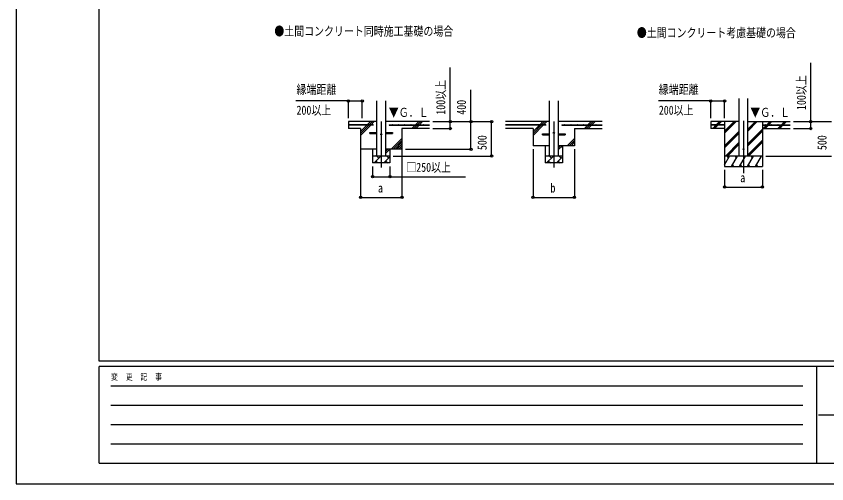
# Model space of a CAD drawing. Units: millimetres, scale not verified. Extents: x -16820 to 16820, y -11880 to 11880.
# Drawn here: x -16820 to -5071, y -11880 to -5098 of the extents above; entities that cross this region are included whole.
import ezdxf
from ezdxf.enums import TextEntityAlignment as Align

# ---------------------------------------------------------------- set-up
doc = ezdxf.new("R2010")
doc.units = ezdxf.units.MM
doc.header["$LTSCALE"] = 50
for name, color, linetype in [('0-2_USER1', 3, 'Continuous'), ('0-3_YKK_12', 2, 'Continuous'), ('0-4_YKK_13', 4, 'Continuous'), ('0-5_YKK_A1', 4, 'Continuous'), ('0-6_YKK_D', 6, 'Continuous'), ('0-7_YKK_ZWAK', 7, 'Continuous')]:
    doc.layers.add(name, color=color, linetype=linetype)
doc.styles.add('ＭＳ ゴシック', font='')
doc.styles.get('ＭＳ ゴシック').set_extended_font_data('MS Gothic')

msp = doc.modelspace()

# ---------------------------------------------------------------- linework, layer by layer
at = {"layer": '0-3_YKK_12'}
for p, q in [((-11529.42, -6627), (-11529.42, -7292.95)), ((-9028.42, -6627), (-9028.42, -7292.95)), ((-6278.42, -6617.79), (-6278.42, -7377))]:
    msp.add_line(p, q, dxfattribs=at)
at = {"layer": '0-4_YKK_13'}
for p, q in [((-11694.42, -6784), (-11591.92, -6784)), ((-11694.42, -6800), (-11694.42, -6784)), ((-11694.42, -6800), (-11591.92, -6800)), ((-11466.92, -6784), (-11364.42, -6784)), ((-11466.92, -6800), (-11364.42, -6800)), ((-11364.42, -6784), (-11364.42, -6800)), ((-9193.42, -6804), (-9090.92, -6804)), ((-9193.42, -6820), (-9193.42, -6804)), ((-8965.92, -6804), (-8863.42, -6804)), ((-8863.42, -6804), (-8863.42, -6820)), ((-9193.42, -6820), (-9090.92, -6820)), ((-8965.92, -6820), (-8863.42, -6820))]:
    msp.add_line(p, q, dxfattribs=at)
for centre, radius in [((-11529.42, -6812), 8), ((-9028.42, -6792), 8), ((-6278.42, -7027), 5)]:
    msp.add_circle(centre, radius, dxfattribs=at)
at = {"layer": '0-5_YKK_A1'}
for p, q in [((-11591.92, -7127), (-11591.92, -6327)), ((-11466.92, -6327), (-11466.92, -7127)), ((-9090.92, -7127), (-9090.92, -6327)), ((-8965.92, -6327), (-8965.92, -7127)), ((-6340.92, -7127), (-6340.92, -6291.65)), ((-6215.92, -7127), (-6215.92, -6291.65)), ((-11591.92, -6627), (-12004.42, -6627)), ((-12004.42, -6627), (-12004.42, -6727)), ((-11644.42, -6674.5), (-12004.42, -6674.5)), ((-11644.42, -6679.5), (-12004.42, -6679.5)), ((-11829.42, -6827), (-11681.92, -6679.5)), ((-11829.42, -6770.43), (-11738.49, -6679.5)), ((-11829.42, -6798.72), (-11710.21, -6679.5)), ((-11733.49, -6674.5), (-11685.99, -6627)), ((-11705.21, -6674.5), (-11657.71, -6627)), ((-11676.92, -6674.5), (-11629.42, -6627)), ((-11644.42, -6674.5), (-11644.42, -6679.5)), ((-10829.42, -6627), (-11466.92, -6627)), ((-11414.42, -6674.5), (-10829.42, -6674.5)), ((-11414.42, -6674.5), (-11414.42, -6679.5)), ((-11414.42, -6679.5), (-10829.42, -6679.5)), ((-11085.99, -6727), (-11038.49, -6679.5)), ((-11057.71, -6727), (-11010.21, -6679.5)), ((-11033.49, -6674.5), (-10985.99, -6627)), ((-11029.42, -6727), (-10981.92, -6679.5)), ((-11005.21, -6674.5), (-10957.71, -6627)), ((-10976.92, -6674.5), (-10929.42, -6627)), ((-9090.92, -6627), (-9728.42, -6627)), ((-9143.42, -6674.5), (-9728.42, -6674.5)), ((-9143.42, -6679.5), (-9728.42, -6679.5)), ((-9328.42, -6827), (-9180.92, -6679.5)), ((-9328.42, -6770.43), (-9237.49, -6679.5)), ((-9328.42, -6798.72), (-9209.21, -6679.5)), ((-9232.49, -6674.5), (-9184.99, -6627)), ((-9204.21, -6674.5), (-9156.71, -6627)), ((-9175.92, -6674.5), (-9128.42, -6627)), ((-9143.42, -6674.5), (-9143.42, -6679.5)), ((-8328.42, -6627), (-8965.92, -6627)), ((-8913.42, -6674.5), (-8328.42, -6674.5)), ((-8913.42, -6674.5), (-8913.42, -6679.5)), ((-8913.42, -6679.5), (-8328.42, -6679.5)), ((-8584.99, -6727), (-8537.49, -6679.5)), ((-8556.71, -6727), (-8509.21, -6679.5)), ((-8532.49, -6674.5), (-8484.99, -6627)), ((-8528.42, -6727), (-8480.92, -6679.5)), ((-8504.21, -6674.5), (-8456.71, -6627)), ((-8475.92, -6674.5), (-8428.42, -6627)), ((-6553.42, -6674.5), (-6753.42, -6674.5)), ((-6553.42, -6679.5), (-6753.42, -6679.5)), ((-6725.55, -6725.6), (-6679.46, -6679.5)), ((-6712.81, -6727), (-6665.31, -6679.5)), ((-6698.67, -6727), (-6651.17, -6679.5)), ((-6674.46, -6674.5), (-6626.96, -6627)), ((-6660.31, -6674.5), (-6612.81, -6627)), ((-6646.17, -6674.5), (-6598.67, -6627)), ((-6553.42, -6627), (-6553.42, -7277)), ((-6553.42, -6793.88), (-6386.54, -6627)), ((-6553.42, -6779.74), (-6400.68, -6627)), ((-6553.42, -6765.6), (-6414.82, -6627)), ((-6553.42, -6674.5), (-6553.42, -6679.5)), ((-6215.92, -6764.75), (-6078.17, -6627)), ((-6215.92, -6750.61), (-6092.31, -6627)), ((-6215.92, -6736.46), (-6106.46, -6627)), ((-6215.92, -6627), (-5603.42, -6627)), ((-6003.42, -6627), (-6003.42, -7277)), ((-6003.42, -6674.5), (-5603.42, -6674.5)), ((-6003.42, -6674.5), (-6003.42, -6679.5)), ((-6003.42, -6679.5), (-5603.42, -6679.5)), ((-5994.32, -6727), (-5946.82, -6679.5)), ((-5980.18, -6727), (-5932.68, -6679.5)), ((-5966.04, -6727), (-5918.54, -6679.5)), ((-5941.82, -6674.5), (-5894.32, -6627)), ((-5927.68, -6674.5), (-5880.18, -6627)), ((-5913.54, -6674.5), (-5866.04, -6627)), ((-5782.19, -6727), (-5734.69, -6679.5)), ((-5768.05, -6727), (-5720.55, -6679.5)), ((-5753.91, -6727), (-5706.41, -6679.5)), ((-5729.69, -6674.5), (-5682.19, -6627)), ((-5715.55, -6674.5), (-5668.05, -6627)), ((-5701.41, -6674.5), (-5653.91, -6627)), ((-11829.42, -6727), (-12004.42, -6727)), ((-11829.42, -6727), (-11829.42, -7027)), ((-10829.42, -6727), (-11229.42, -6727)), ((-11229.42, -6727), (-11229.42, -7027)), ((-9328.42, -6727), (-9728.42, -6727)), ((-9328.42, -6727), (-9328.42, -6977)), ((-8728.42, -6727), (-8728.42, -6977)), ((-8728.42, -6727), (-8328.42, -6727)), ((-6553.42, -6727), (-6753.42, -6727)), ((-6553.42, -6977.73), (-6340.92, -6765.23)), ((-6553.42, -6991.87), (-6340.92, -6779.37)), ((-6553.42, -7006.01), (-6340.92, -6793.51)), ((-6215.92, -6948.59), (-6003.42, -6736.1)), ((-6215.92, -6962.74), (-6003.42, -6750.24)), ((-6215.92, -6976.88), (-6003.42, -6764.38)), ((-6003.42, -6727), (-5603.42, -6727)), ((-11385.99, -7027), (-11229.42, -6870.43)), ((-11357.71, -7027), (-11229.42, -6898.72)), ((-11329.42, -7027), (-11229.42, -6927)), ((-8834.99, -6977), (-8728.42, -6870.43)), ((-8806.71, -6977), (-8728.42, -6898.72)), ((-8778.42, -6977), (-8728.42, -6927)), ((-6540.56, -7127), (-6340.92, -6927.36)), ((-6215.92, -7110.72), (-6003.42, -6898.23)), ((-6215.92, -7124.87), (-6003.42, -6912.37)), ((-6203.91, -7127), (-6003.42, -6926.51)), ((-11591.92, -7027), (-11829.42, -7027)), ((-11654.42, -7027), (-11654.42, -7227)), ((-11466.92, -7088.67), (-11405.25, -7027)), ((-11466.92, -7060.38), (-11433.54, -7027)), ((-11229.42, -7027), (-11466.92, -7027)), ((-11404.42, -7027), (-11404.42, -7227)), ((-11301.14, -7027), (-11229.42, -6955.28)), ((-11272.85, -7027), (-11229.42, -6983.57)), ((-11244.57, -7027), (-11229.42, -7011.85)), ((-9090.92, -6977), (-9328.42, -6977)), ((-9153.42, -6977), (-9153.42, -7227)), ((-8965.92, -7038.67), (-8904.25, -6977)), ((-8965.92, -7010.38), (-8932.54, -6977)), ((-8728.42, -6977), (-8965.92, -6977)), ((-8903.42, -6977), (-8903.42, -7227)), ((-6526.42, -7127), (-6340.92, -6941.5)), ((-6512.28, -7127), (-6340.92, -6955.64)), ((-11404.42, -7127), (-11654.42, -7127)), ((-11633.68, -7227), (-11533.68, -7127)), ((-11611.82, -7127), (-11591.92, -7107.1)), ((-11562.24, -7155.55), (-11590.79, -7127)), ((-11492.26, -7227), (-11404.42, -7139.16)), ((-11420.82, -7155.55), (-11449.37, -7127)), ((-8903.42, -7127), (-9153.42, -7127)), ((-9132.68, -7227), (-9032.68, -7127)), ((-9110.82, -7127), (-9090.92, -7107.1)), ((-9061.24, -7155.55), (-9089.79, -7127)), ((-8991.26, -7227), (-8903.42, -7139.16)), ((-8919.82, -7155.55), (-8948.37, -7127)), ((-6003.42, -7127), (-6553.42, -7127)), ((-6553.42, -7252.45), (-6480.99, -7127)), ((-6495.99, -7152.98), (-6510.99, -7127)), ((-6452.12, -7277), (-6365.52, -7127)), ((-6380.52, -7152.98), (-6395.52, -7127)), ((-6336.65, -7277), (-6250.05, -7127)), ((-6265.05, -7152.98), (-6280.05, -7127)), ((-6221.18, -7277), (-6134.58, -7127)), ((-6149.58, -7152.98), (-6164.58, -7127)), ((-6105.71, -7277), (-6019.11, -7127)), ((-6049.11, -7127), (-6049.11, -7127)), ((-11404.42, -7227), (-11654.42, -7227)), ((-11605.13, -7198.45), (-11576.58, -7227)), ((-11463.71, -7198.45), (-11435.16, -7227)), ((-8903.42, -7227), (-9153.42, -7227)), ((-9104.13, -7198.45), (-9075.58, -7227)), ((-8962.71, -7198.45), (-8934.16, -7227)), ((-6553.42, -7277), (-6003.42, -7277)), ((-6437.13, -7251.02), (-6422.13, -7277)), ((-6321.66, -7251.02), (-6306.66, -7277)), ((-6206.18, -7251.02), (-6191.19, -7277)), ((-6090.72, -7251.02), (-6075.72, -7277))]:
    msp.add_line(p, q, dxfattribs=at)
msp.add_lwpolyline([(-6340.92, -6627), (-6753.42, -6627), (-6753.42, -6727)], dxfattribs=at)
for centre in [(-11959.42, -6672), (-11869.42, -6672), (-11779.42, -6672), (-11689.42, -6672), (-11369.42, -6672), (-11279.42, -6672), (-11189.42, -6672), (-11099.42, -6672), (-11009.42, -6672), (-10919.42, -6672), (-9638.42, -6672), (-9548.42, -6672), (-9458.42, -6672), (-9368.42, -6672), (-9278.42, -6672), (-9188.42, -6672), (-8868.42, -6672), (-8778.42, -6672), (-8688.42, -6672), (-8598.42, -6672), (-8508.42, -6672), (-8418.42, -6672), (-6688.42, -6672), (-6598.42, -6672), (-5958.42, -6672), (-5868.42, -6672), (-5778.42, -6672), (-5688.42, -6672)]:
    msp.add_circle(centre, 2.5, dxfattribs=at)
at = {"layer": '0-6_YKK_D'}
for p, q in [((-12004.42, -6327), (-12765.47, -6327)), ((-12004.42, -6577), (-12004.42, -6326)), ((-12004.42, -6327), (-11804.42, -6327)), ((-11804.42, -6577), (-11804.42, -6326)), ((-6753.42, -6327), (-7509.15, -6327)), ((-6753.42, -6577), (-6753.42, -6326)), ((-6753.42, -6327), (-6553.42, -6327)), ((-6553.42, -6577), (-6553.42, -6326)), ((-10779.42, -6627), (-10528.42, -6627)), ((-10779.42, -6627), (-9928.42, -6627)), ((-10779.42, -6627), (-10228.42, -6627)), ((-9929.42, -7127), (-9929.42, -6627)), ((-5553.42, -6627), (-5002.42, -6627)), ((-5553.42, -6627), (-5302.42, -6627)), ((-10779.42, -6727), (-10528.42, -6727)), ((-5553.42, -6727), (-5302.42, -6727)), ((-11829.42, -7027), (-11829.42, -7728)), ((-11228.42, -7027), (-11228.42, -7728)), ((-11178.42, -7027), (-10228.42, -7027)), ((-9328.42, -7027), (-9328.42, -7728)), ((-8728.42, -7027), (-8728.42, -7728)), ((-11354.42, -7127), (-9928.42, -7127)), ((-5953.42, -7127), (-5002.42, -7127)), ((-11654.42, -7277), (-11654.42, -7428)), ((-11404.42, -7277), (-11404.42, -7428)), ((-6553.42, -7327), (-6553.42, -7578)), ((-6003.42, -7327), (-6003.42, -7578)), ((-6553.42, -7577), (-6003.42, -7577)), ((-11829.42, -7727), (-11228.42, -7727)), ((-9328.42, -7727), (-8728.42, -7727))]:
    msp.add_line(p, q, dxfattribs=at)
for points in [[(-10529.42, -6727), (-10529.42, -6627), (-10529.42, -5842.2)], [(-5303.42, -6727), (-5303.42, -6627), (-5303.42, -5774.2)], [(-10229.42, -7027), (-10229.42, -6627), (-10229.42, -6168.6)], [(-11654.42, -7427), (-11404.42, -7427), (-10308.29, -7427)]]:
    msp.add_lwpolyline(points, dxfattribs=at)
for centre in [(-12004.42, -6327), (-11804.42, -6327), (-6753.42, -6327), (-6553.42, -6327), (-10529.42, -6627), (-10229.42, -6627), (-9929.42, -6627), (-5303.42, -6627), (-10529.42, -6727), (-5303.42, -6727), (-10229.42, -7027), (-9929.42, -7127), (-11654.42, -7427), (-11404.42, -7427), (-6553.42, -7577), (-6003.42, -7577), (-11829.42, -7727), (-11228.42, -7727), (-9328.42, -7727), (-8728.42, -7727)]:
    msp.add_circle(centre, 17, dxfattribs=at)
at = {"layer": '0-7_YKK_ZWAK'}
for p, q in [((-15619.92, -10100), (-15619.92, 11100)), ((15580.08, -10100), (-15619.92, -10100)), ((-5219.92, -10180), (-15619.92, -10180)), ((-15619.92, -11580), (-15619.92, -10180)), ((-5219.92, -10180), (-5219.92, -11580)), ((-19.92, -10180), (-5219.92, -10180)), ((-15449.92, -10460), (-5419.92, -10460)), ((-15449.92, -10740), (-5419.92, -10740)), ((-5189.92, -10880), (-19.92, -10880)), ((-15449.92, -11020), (-5419.92, -11020)), ((-15449.92, -11300), (-5419.92, -11300)), ((-15619.92, -11580), (-5219.92, -11580)), ((-5219.92, -11580), (-19.92, -11580))]:
    msp.add_line(p, q, dxfattribs=at)
msp.add_lwpolyline([(-16820, -11880), (16820, -11880), (16820, 11880), (-16820, 11880)], close=True, dxfattribs=at)

# ---------------------------------------------------------------- texts
at = {"layer": '0-2_USER1', "style": 'ＭＳ ゴシック', "width": 0.8}
for s, p in [('●土間コンクリート同時施工基礎の場合', (-13078.4, -5420.52)), ('●土間コンクリート考慮基礎の場合', (-7824.9, -5443.33))]:
    msp.add_text(s, height=132, dxfattribs=at).set_placement(p, align=Align.BOTTOM_LEFT)
at = {"layer": '0-5_YKK_A1', "style": 'ＭＳ ゴシック', "width": 0.8}
for p in [(-11420.29, -6598.55), (-6180.31, -6598.55)]:
    msp.add_text('▼Ｇ．Ｌ', height=132, dxfattribs=at).set_placement(p, align=Align.BOTTOM_LEFT)
at = {"layer": '0-6_YKK_D', "style": 'ＭＳ ゴシック', "width": 0.8}
for s, p in [('100以上', (-5335.42, -6459)), ('100以上', (-10561.42, -6527)), ('400', (-10261.42, -6527)), ('500', (-9961.42, -7040.2)), ('500', (-5035.42, -7040.2))]:
    msp.add_text(s, height=132, rotation=90, dxfattribs=at).set_placement(p, align=Align.BOTTOM_LEFT)
for s, p in [('縁端距離', (-12757.22, -6267)), ('縁端距離', (-7506.22, -6267)), ('200以上', (-12757.22, -6567)), ('200以上', (-7506.22, -6567)), ('□250以上', (-11165.89, -7395)), ('b', (-9076.42, -7695)), ('a', (-6326.42, -7545)), ('a', (-11576.92, -7695))]:
    msp.add_text(s, height=132, dxfattribs=at).set_placement(p, align=Align.BOTTOM_LEFT)
at = {"layer": '0-7_YKK_ZWAK', "style": 'ＭＳ ゴシック', "width": 0.8}
msp.add_text('変  更  記  事', height=87.98, dxfattribs=at).set_placement((-15445.24, -10400), align=Align.BOTTOM_LEFT)

doc.saveas('drawing.dxf')
